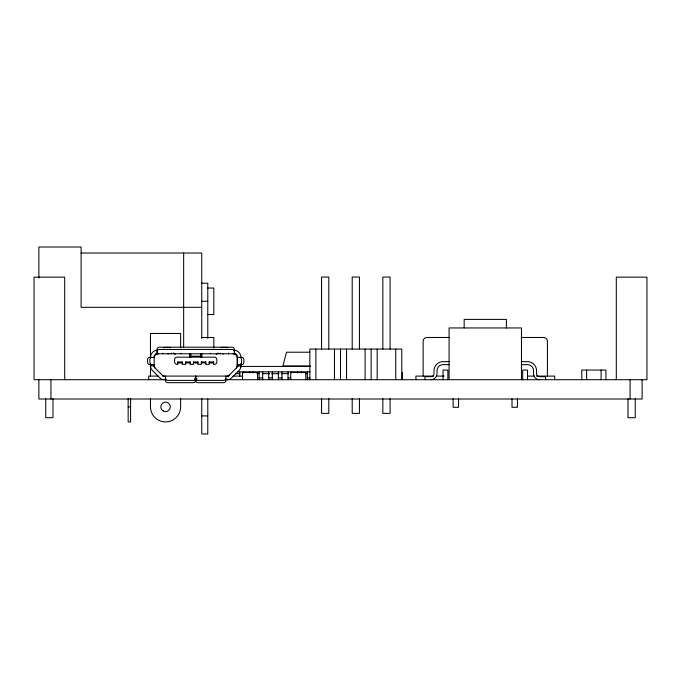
<?xml version="1.0" encoding="UTF-8"?>
<svg xmlns="http://www.w3.org/2000/svg" width="681" height="681" viewBox="0 0 681 681"><rect width="100%" height="100%" fill="white"/><g stroke="black" fill="none" stroke-linecap="round" stroke-linejoin="round"><path stroke-width="1.02" d="M237.32 366.191L237.346 357.389A3.064 3.064 0 0 0 234.332 353.771L234.332 349.081A2.409 1.89 0 0 0 231.915 347.199L159.524 347.199A2.409 1.89 0 0 0 157.115 349.081L157.115 353.771A3.064 3.064 0 0 0 154.093 357.389L149.437 357.389A2.409 1.856 -90 0 0 147.581 359.806L147.581 362.215A2.409 1.856 -90 0 0 149.437 364.633L154.093 364.633M236.018 354.282L234.332 353.286M240.836 367.085L240.963 363.697M195.6 379.087L195.396 379.47A2.409 1.89 0 0 1 193.31 380.407L167.969 380.407A2.409 1.89 0 0 1 165.56 378.525M236.579 367.8L229.182 375.205A3.013 3.013 0 0 1 227.045 376.091A3.013 3.013 0 0 0 229.156 375.146M216.158 354.375L218.158 352.979M155.421 354.282L156.23 353.899M81.107 253.026L201.755 253.026L201.755 338.38M201.755 283.194L207.782 283.194L207.782 338.431M207.782 288.054L213.817 288.054L213.817 314.528L207.782 314.528M201.755 301.291L207.782 301.291M201.755 307.318L81.107 307.318L81.107 246.999L38.877 246.999L38.877 277.984M201.755 337.487L213.817 337.487L213.817 348.042M449.469 337.487L426.8 337.487L424.97 337.972L423.633 339.291L423.148 341.104L423.148 376.091M521.093 337.487L543.761 337.487L545.592 337.972L546.928 339.291L547.413 341.104L547.413 376.091M309.685 352.205L286.505 352.205L282.887 365.961L310.23 365.961M234.332 353.771L157.115 353.771L157.115 351.336A2.409 1.89 0 0 1 159.524 349.455L231.915 349.455A2.409 1.89 0 0 1 234.332 351.336M190.774 356.189L200.665 356.189M237.346 357.389L242.002 357.389A2.409 1.856 -90 0 1 243.858 359.806L243.858 362.215A2.409 1.856 -90 0 1 242.002 364.633L237.346 364.633M449.085 361.62L441.867 361.688A9.057 9.057 0 0 0 434.078 369.485L433.967 374.073A3.013 3.013 0 0 1 431.379 376.661L424.953 376.695L424.953 379.709M521.476 361.62L528.686 361.688A9.057 9.057 0 0 1 536.483 369.485L536.585 374.073A3.013 3.013 0 0 0 539.182 376.661L545.6 376.695L545.6 379.709M177.801 361.977L182.27 361.977M185.649 361.977L190.11 361.977M193.489 361.977L197.95 361.977M201.329 361.977L205.798 361.977M209.169 361.977L213.638 361.977M177.801 362.939L182.27 362.939M185.649 362.939L190.11 362.939M193.489 362.939L197.95 362.939M201.329 362.939L205.798 362.939M209.169 362.939L213.638 362.939M449.085 364.633L443.05 364.633A6.035 6.035 0 0 0 437.023 370.668L437.023 373.682A6.035 6.035 0 0 1 430.988 379.709M521.476 364.633L527.511 364.633A6.035 6.035 0 0 1 533.538 370.668L533.538 373.682A6.035 6.035 0 0 0 539.573 379.709M150.603 367.085L150.475 365.791L154.093 365.791A3.013 3.013 0 0 0 154.979 367.927L162.265 375.205A3.013 3.013 0 0 0 164.393 376.091M236.29 366.438L238.401 366.438M240.521 366.438L310.315 366.438M237.839 371.869L310.034 371.869M235.728 373.682L239.959 373.682M256.89 373.682L259.01 373.682M262.185 373.682L269.591 373.682M271.71 373.682L279.116 373.682M281.236 373.682L288.642 373.682M305.573 373.682L307.693 373.682M158.418 376.091L148.705 376.091L148.705 379.709M162.589 376.091L228.85 376.091M233.021 376.091L242.734 376.091M433.661 376.091L415.904 376.091L415.904 379.709M436.18 376.091L444.114 376.091M527.417 376.091L534.372 376.091M536.458 376.091L554.649 376.091L554.649 379.709M259.061 377.904L262.679 377.904M268.714 377.904L272.332 377.904M278.367 377.904L281.985 377.904M288.02 377.904L290.736 377.904M307.318 377.904L310.034 377.904M194.672 378.508L196.792 378.508M165.704 379.709L34.05 379.709L34.05 277.158L64.695 277.158L64.695 379.709M194.672 379.709L196.792 379.709M225.879 379.709L646.95 379.709L646.95 277.158L616.305 277.158L616.305 379.709M128.156 406.855L130.573 406.855M201.755 415.904L207.782 415.904M173.289 352.979L175.281 354.375M195.839 379.087L196.043 379.47A2.409 1.89 0 0 0 198.137 380.407L223.47 380.407A2.409 1.89 0 0 0 225.879 378.525M154.119 366.191L154.153 358.053A4.222 4.222 0 0 1 158.384 353.831M642.123 379.709L642.123 399.015L38.877 399.015L38.877 379.709M635.245 398.717L635.245 417.717L628.01 417.717L628.01 398.717M630.061 379.709L630.061 399.015M605.928 379.709L605.928 370.055L581.795 370.055L581.795 379.709M601.102 370.055L601.102 379.709M586.622 370.055L586.622 379.709M527.511 379.709L527.511 370.055L522.685 370.055L522.685 379.709M521.476 379.709L521.476 327.953L449.085 327.953L449.085 379.709M517.432 398.802L517.432 407.289L512.001 407.289L512.001 398.802M506.392 327.953L506.392 319.389L464.17 319.389L464.17 327.953M458.56 398.802L458.56 407.289L453.129 407.289L453.129 398.802M447.877 379.709L447.877 370.055L443.05 370.055L443.05 379.709M402.318 372.439L402.318 379.709M401.79 379.709L401.79 349.064L309.855 349.064L309.855 379.709M395.755 349.064L395.755 379.709M390.085 349.064L390.085 277.039L382.85 277.039L382.85 349.064M390.085 398.649L390.085 413.376L382.85 413.376L382.85 398.649M377.18 349.064L377.18 379.709M371.145 349.064L371.145 379.709M365.11 349.064L365.11 379.709M359.44 349.064L359.44 277.039L352.205 277.039L352.205 349.064M359.44 398.649L359.44 413.376L352.205 413.376L352.205 398.649M346.535 349.064L346.535 379.709M340.5 349.064L340.5 379.709M334.465 349.064L334.465 379.709M328.795 349.064L328.795 277.039L321.56 277.039L321.56 349.064M328.795 398.649L328.795 413.376L321.56 413.376L321.56 398.649M315.89 349.064L315.89 379.709M307.318 371.869L307.318 379.709M305.803 379.709L305.803 372.439L290.744 372.439L290.744 379.709M301.291 371.877L301.291 372.924M297.674 371.877L297.674 372.924M291.638 371.877L291.638 372.924M288.02 371.869L288.02 379.709M281.985 371.869L281.985 379.709M278.367 371.869L278.367 379.709M272.332 371.869L272.332 379.709M268.714 371.869L268.714 379.709M262.679 371.869L262.679 379.709M259.061 371.869L259.061 379.709M257.537 379.709L257.537 372.439L242.487 372.439L242.487 379.709M253.026 371.877L253.026 372.924M249.408 371.877L249.408 372.924M243.381 371.877L243.381 372.924M239.755 371.869L239.755 376.525M228.595 353.116L228.595 353.754M225.879 376.091L225.879 380.781A2.409 1.89 0 0 1 223.47 382.671L198.137 382.671A2.409 1.89 0 0 1 196.043 381.726L195.839 376.091M220.15 353.116L220.15 353.754M213.638 361.892L213.638 364.386L214.421 364.386A2.409 2.409 0 0 0 216.83 361.977L216.83 359.559A2.409 2.409 0 0 0 214.421 357.15L177.017 357.15A2.409 2.409 0 0 0 174.608 359.559L174.608 361.977A2.409 2.409 0 0 0 177.017 364.386L177.801 364.386L177.801 361.892M210.318 353.303L210.318 353.771M209.169 361.892L209.169 364.386L205.798 364.386L205.798 361.892M207.782 398.93L207.782 434.001L201.755 434.001L201.755 398.325M201.874 353.831L201.874 357.15M201.329 361.892L201.329 364.386L197.95 364.386L197.95 361.892M200.665 353.771L200.665 357.15M195.6 376.091L195.396 381.726A2.409 1.89 0 0 1 193.31 382.671L167.969 382.671A2.409 1.89 0 0 1 165.56 380.781L165.56 376.091M193.489 361.892L193.489 364.386L190.11 364.386L190.11 361.892M190.774 353.771L190.774 357.15M189.565 353.831L189.565 357.15M185.649 361.892L185.649 364.386L182.27 364.386L182.27 361.892M183.657 253.026L183.657 347.191M181.12 353.303L181.12 353.771M180.635 347.787L180.635 333.469L150.475 333.469L150.475 358.334M180.635 398.394L180.635 406.855A15.084 15.084 0 0 1 165.56 421.939A15.084 15.084 0 0 1 150.475 406.855L150.475 398.394M171.289 353.116L171.289 353.754M162.844 353.116L162.844 353.754M150.475 363.475L150.475 376.27M130.573 398.504L130.573 421.939L128.156 421.939L128.156 398.504M52.99 398.717L52.99 417.717L45.755 417.717L45.755 398.717M50.939 379.709L50.939 399.015M155.038 367.902A3.013 3.013 0 0 1 154.153 365.765M233.064 353.831A4.222 4.222 0 0 1 237.286 358.053L237.286 365.765A3.013 3.013 0 0 1 236.401 367.902A3.013 3.013 0 0 0 237.346 365.791L240.963 365.791A6.64 6.64 0 0 1 239.022 370.49L231.736 377.768A6.64 6.64 0 0 1 227.045 379.709M223.019 353.992A1.209 1.209 0 0 1 223.708 353.771M227.888 347.727A2.409 1.209 0 0 0 226.186 347.378L222.568 347.378A2.409 1.209 0 0 0 220.857 347.727M234.332 350.153A7.27 7.27 0 0 1 240.963 357.389M150.475 357.389A7.27 7.27 0 0 1 157.115 350.153M151.752 357.389A2.409 1.856 -90 0 0 149.897 359.806L149.897 362.215A2.409 1.856 -90 0 0 151.752 364.633M150.475 365.791A6.64 6.64 0 0 0 152.416 370.49L159.703 377.768A6.64 6.64 0 0 0 164.393 379.709M167.73 353.771A1.209 1.209 0 0 1 168.42 353.992M239.695 357.389A2.409 1.856 -90 0 1 241.551 359.806L241.551 362.215A2.409 1.856 -90 0 1 239.695 364.633M163.551 347.727A2.409 1.209 0 0 1 165.253 347.378L168.879 347.378A2.409 1.209 0 0 1 170.582 347.727M163.185 410.966A4.741 4.741 0 0 0 170.301 406.855A4.741 4.741 0 0 0 163.185 402.752A4.741 4.741 0 0 0 163.185 410.966"/></g></svg>
